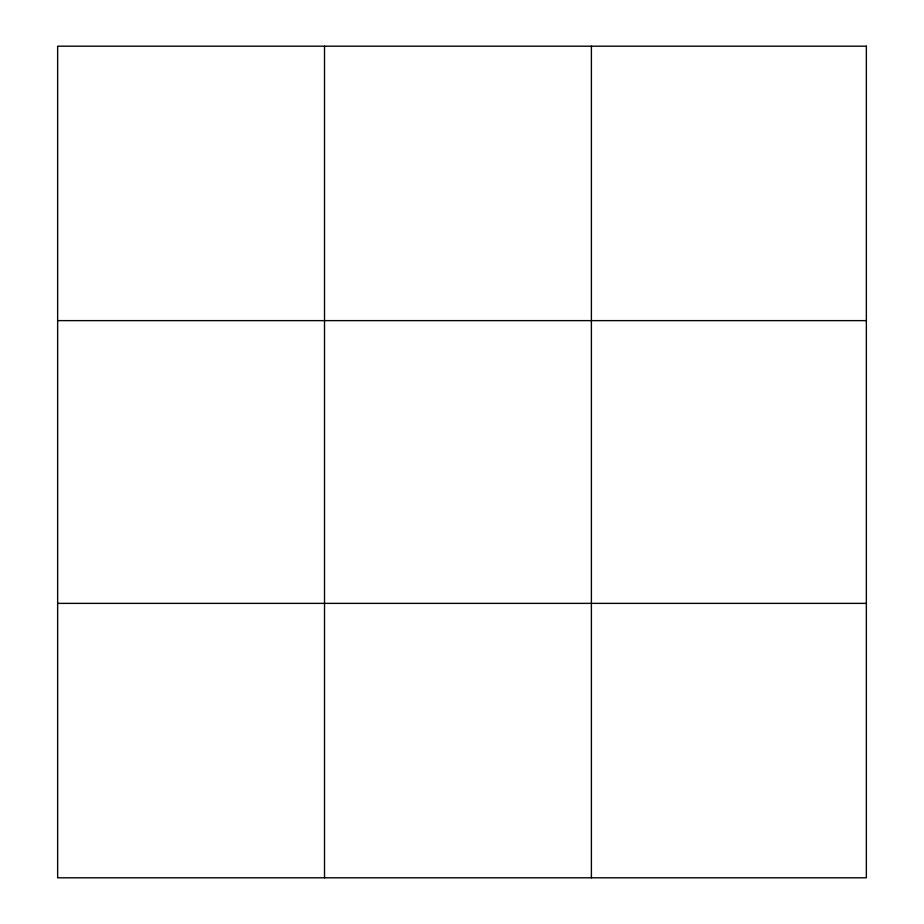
<?xml version="1.0" encoding="UTF-8"?>
<svg xmlns="http://www.w3.org/2000/svg" width="924" height="924" viewBox="0 0 924 924"><rect width="100%" height="100%" fill="white"/><g stroke="black" fill="none" stroke-linecap="round" stroke-linejoin="round"><path stroke-width="1.39" d="M324.52 46.2L324.52 877.8M591.395 46.2L591.395 877.8M57.646 320.628L866.354 320.628M57.646 603.372L866.354 603.372M866.354 46.2L866.354 877.8L57.646 877.8L57.646 46.2L866.354 46.2"/></g></svg>
